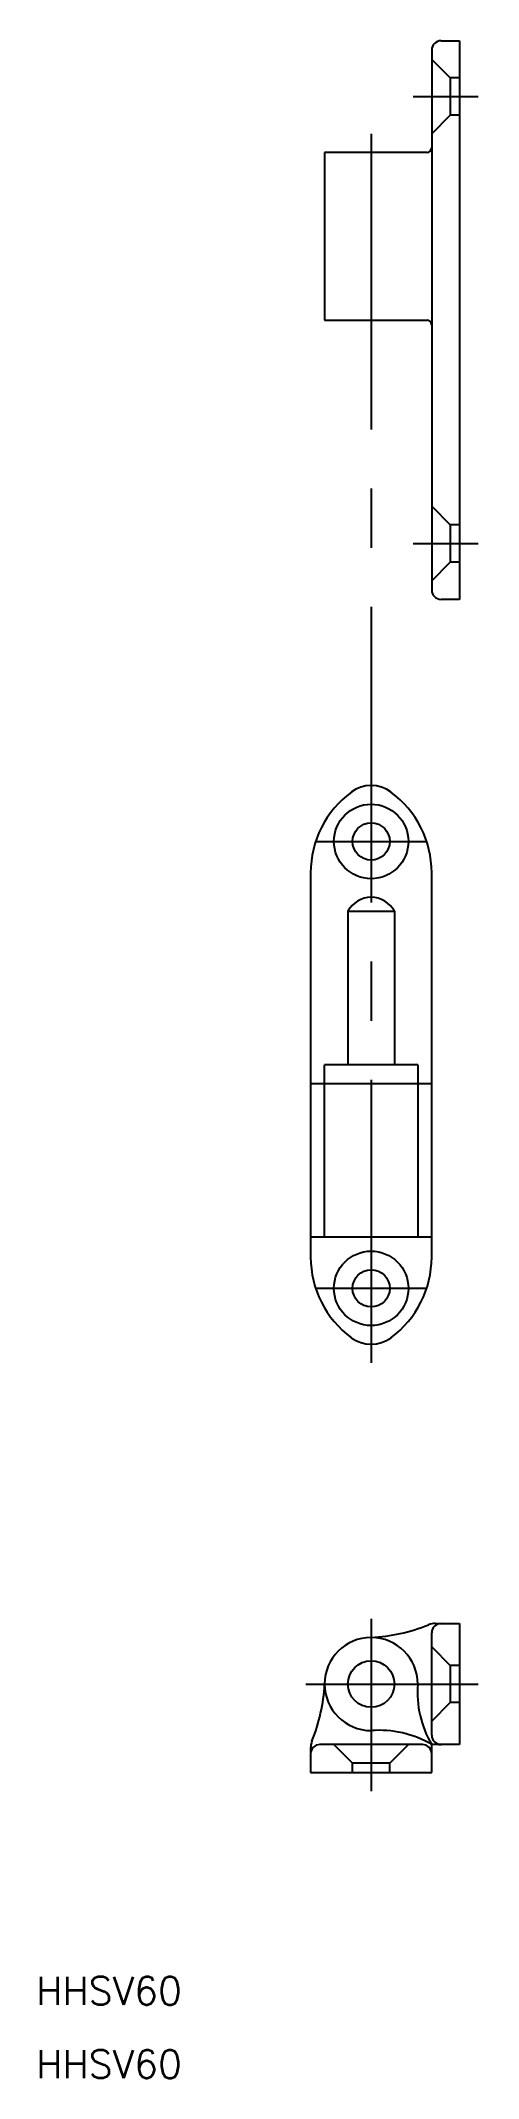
# Model space of a CAD drawing. Extents: x -35 to 12, y -42 to 177.
import ezdxf

# ---------------------------------------------------------------- set-up
doc = ezdxf.new("R2010")
doc.units = 0
doc.linetypes.add('CENTER', pattern=[50.8, 31.75, -6.35, 6.35, -6.35])
doc.linetypes.add('DASHED', pattern=[19.05, 12.7, -6.35])
doc.layers.get('0').update_dxf_attribs({"linetype": 'CONTINUOUS'})
doc.layers.add('CENTER', color=1, linetype='CONTINUOUS')
doc.styles.get("Standard").update_dxf_attribs({"font": 'txt.shx', "height": 3, "bigfont": 'bigfont.shx'})

msp = doc.modelspace()

# ---------------------------------------------------------------- linework, layer by layer
at = {"color": 7, "linetype": 'CONTINUOUS'}
for p, q in [((6.5, 175.5), (6.5, 117.5)), ((7.5, 176.5), (9.5, 176.5)), ((9.5, 176.5), (9.5, 116.5)), ((6, 164.5), (-5, 164.5)), ((-5, 164.5), (-5, 146.5)), ((-5, 146.5), (6, 146.5)), ((9.5, 116.5), (7.5, 116.5)), ((-6.5, 87.14), (-6.5, 45.86)), ((6.5, 45.86), (6.5, 87.14)), ((-2.5, 83), (-2.5, 66.5)), ((-2.5, 83), (2.5, 83)), ((2.5, 83), (2.5, 66.5)), ((-5, 48), (-5, 66.5)), ((5, 66.5), (-5, 66.5)), ((5, 66.5), (5, 48)), ((-6.5, 64.5), (6.5, 64.5)), ((6.5, 48), (-6.5, 48)), ((6.5, -5.5), (6.5, 5.5)), ((6.89, 6.5), (9.5, 6.5)), ((9.5, 6.5), (9.5, -6.5)), ((5.5, -6.5), (-5.5, -6.5)), ((6.5, -9.5), (6.5, -6.5)), ((9.5, -6.5), (6.5, -6.5)), ((-6.5, -6.89), (-6.5, -9.5)), ((-6.5, -9.5), (6.5, -9.5))]:
    msp.add_line(p, q, dxfattribs=at)
at = {"color": 3, "linetype": 'DASHED'}
for p, q in [((6.5, 174.5), (8.5, 172.5)), ((9.5, 172.5), (8.5, 172.5)), ((8.5, 172.5), (8.5, 168.5)), ((6.5, 166.5), (8.5, 168.5)), ((9.5, 168.5), (8.5, 168.5)), ((6.5, 126.5), (8.5, 124.5)), ((9.5, 124.5), (8.5, 124.5)), ((8.5, 124.5), (8.5, 120.5)), ((6.5, 118.5), (8.5, 120.5)), ((9.5, 120.5), (8.5, 120.5)), ((6.5, 4), (8.5, 2)), ((8.5, 2), (8.5, -2)), ((9.5, 2), (8.5, 2)), ((6.5, -4), (8.5, -2)), ((9.5, -2), (8.5, -2)), ((-4, -6.5), (-2, -8.5)), ((4, -6.5), (2, -8.5)), ((2, -8.5), (-2, -8.5)), ((-2, -9.5), (-2, -8.5)), ((2, -9.5), (2, -8.5))]:
    msp.add_line(p, q, dxfattribs=at)
at = {"color": 7, "linetype": 'CONTINUOUS'}
for centre, radius in [((0, 90.5), 4), ((0, 90.5), 2), ((0, 42.5), 4), ((0, 42.5), 2), ((0, 0), 2.5)]:
    msp.add_circle(centre, radius, dxfattribs=at)
for centre, radius, start, end in [((7.5, 175.5), 1, 90, 180), ((6, 165), 0.5, 270, 0), ((6, 146), 0.5, 0, 90), ((7.5, 117.5), 1, 180, 270), ((0, 92.91), 3.59, 53.5764, 126.4236), ((4.26, 87.14), 10.76, 126.4236, 180), ((-4.26, 87.14), 10.76, 0, 53.5764), ((0, 81.67), 2.83, 28.0725, 151.9275), ((4.26, 45.86), 10.76, 180, 233.5764), ((-4.26, 45.86), 10.76, 306.4236, 0), ((0, 40.09), 3.59, 233.5764, 306.4236), ((0, 0), 5, 0, 180), ((-1.07, 24.46), 19.49, 273.1418, 291.7448), ((6.89, 4.5), 2, 90, 111.7448), ((7.5, 5.5), 1, 90, 180), ((-24.46, 1.07), 19.49, 338.2552, 356.8582), ((16.07, -0.87), 11.1, 175.5064, 210.4828), ((-4.5, -6.89), 2, 158.2552, 180), ((-5.5, -7.5), 1, 90, 180), ((5.5, -7.5), 1, 0, 90), ((7.5, -5.5), 1, 180, 270)]:
    msp.add_arc(centre, radius, start, end, dxfattribs=at)
at = {"color": 3, "linetype": 'DASHED'}
for centre, radius, start, end in [((0, 0), 5, 180, 270), ((0.87, -16.07), 11.1, 59.5172, 94.4936)]:
    msp.add_arc(centre, radius, start, end, dxfattribs=at)
at = {"layer": 'CENTER', "color": 1, "linetype": 'CENTER'}
for p, q in [((4.5, 170.5), (11.5, 170.5)), ((0, 166.5), (0, 34.5)), ((4.5, 122.5), (11.5, 122.5)), ((-6, 90.5), (6, 90.5)), ((6, 42.5), (-6, 42.5)), ((0, 7), (0, -11.5)), ((-7, 0), (11.5, 0))]:
    msp.add_line(p, q, dxfattribs=at)

# ---------------------------------------------------------------- texts
at = {"color": 7, "linetype": 'CONTINUOUS'}
for p in [(-36, -34.45), (-36, -42.34)]:
    msp.add_text('HHSV60', height=3, dxfattribs=at).set_placement(p)

doc.saveas('drawing.dxf')
